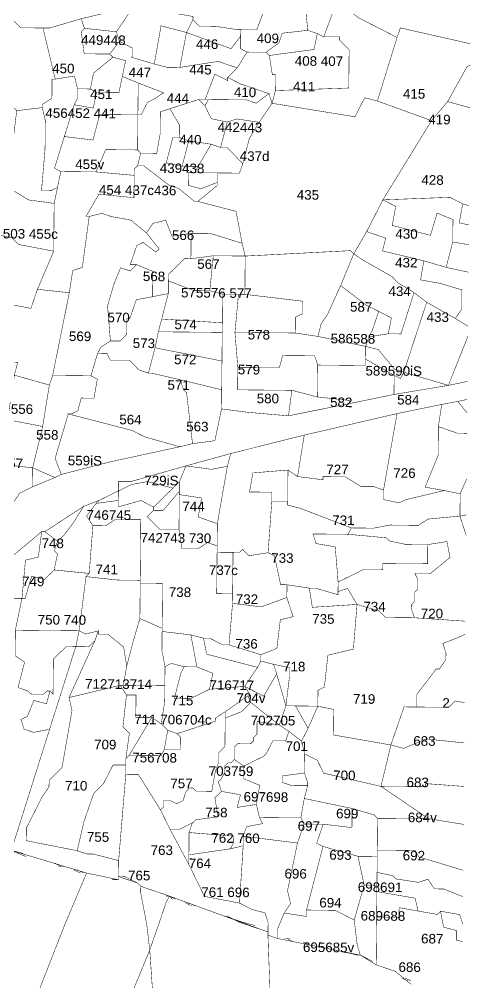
# Model space of a CAD drawing. Header units: metres. Extents: x 266684 to 275933, y 2060666 to 2074564.
# Drawn here: x 275346 to 275911, y 2070908 to 2072116 of the extents above; entities that cross this region are included whole.
import ezdxf

# ---------------------------------------------------------------- set-up
doc = ezdxf.new("R2010")
doc.units = ezdxf.units.M
for name, color, linetype in [('SURVEY NO.', 7, 'Continuous'), ('SURVEY PLOT BOUNDARY', 35, 'Continuous'), ('VILLAGE BOUNDARY', 212, 'Continuous')]:
    doc.layers.add(name, color=color, linetype=linetype)
doc.styles.add('PDF Arial', font='arial.ttf')

# ---------------------------------------------------------------- blocks, each defined once
blk = doc.blocks.new('ERSUJATA')
at = {"layer": 'SURVEY PLOT BOUNDARY', "lineweight": 18, "const_width": 0.6}
for points in [[(275660.7, 2070879.5), (275657.4, 2070967.5), (275669.4, 2070963.4), (275773.2, 2070942.5), (275793, 2070930.3), (275817, 2070922.1), (275836.8, 2070905.9)], [(275836.8, 2070905.9), (275817, 2070922.1), (275793, 2070930.3), (275793.6, 2070990.3), (275821.5, 2070990), (275821.7, 2071002), (275845.6, 2070997.8), (275869.6, 2070993.6), (275873.6, 2070997.6), (275877.4, 2070977.6), (275893.4, 2070973.4), (275893.3, 2070961.4), (275901.2, 2070959.4), (275893.3, 2070961.4), (275893.4, 2070973.4), (275877.4, 2070977.6), (275873.6, 2070997.6), (275897.5, 2070993.4), (275901.4, 2070981.4), (275897.5, 2070993.4), (275873.6, 2070997.6), (275869.6, 2070993.6), (275845.6, 2070997.8), (275841.7, 2071013.9), (275793.8, 2071022.3), (275794.1, 2071046.3), (275814, 2071042.1), (275818, 2071038.1), (275845.9, 2071033.8), (275857.9, 2071037.7), (275865.8, 2071025.6), (275877.8, 2071025.5), (275897.7, 2071017.4), (275901.7, 2071015.9), (275897.7, 2071017.4), (275877.8, 2071025.5), (275865.8, 2071025.6), (275857.9, 2071037.7), (275845.9, 2071033.8), (275818, 2071038.1), (275814, 2071042.1), (275794.1, 2071046.3), (275794.3, 2071074.3), (275842.3, 2071073.8), (275846.2, 2071065.8), (275902, 2071048.9), (275846.2, 2071065.8), (275842.3, 2071073.8), (275794.3, 2071074.3), (275794.6, 2071114.2), (275858.6, 2071113.7), (275902.5, 2071106.5), (275858.6, 2071113.7), (275799, 2071154.2), (275855, 2071153.7), (275855, 2071157.7), (275902.9, 2071154.1), (275855, 2071157.7), (275855, 2071153.7), (275799, 2071154.2), (275811.4, 2071206.1), (275827.4, 2071201.9), (275855.5, 2071213.7), (275903.4, 2071208.7), (275855.5, 2071213.7), (275827.4, 2071201.9), (275811.4, 2071206.1), (275827.9, 2071253.9), (275883.8, 2071253.4), (275891.9, 2071261.3), (275903.9, 2071259.2), (275891.9, 2071261.3), (275883.8, 2071253.4), (275843.8, 2071253.7), (275844, 2071269.7), (275868.2, 2071301.5), (275872.2, 2071301.5), (275880.3, 2071313.4), (275880.4, 2071321.4), (275876.5, 2071333.4), (275896.6, 2071341.3), (275904.6, 2071345.2), (275896.6, 2071341.3), (275876.5, 2071333.4), (275880.4, 2071321.4), (275880.3, 2071313.4), (275872.2, 2071301.5), (275868.2, 2071301.5), (275844, 2071269.7), (275843.8, 2071253.7), (275827.9, 2071253.9), (275811.4, 2071206.1), (275739.6, 2071218.7), (275739.9, 2071250.7), (275719.9, 2071254.8), (275720.1, 2071274.8), (275728.1, 2071278.8), (275732.5, 2071318.7), (275764.5, 2071326.4), (275769, 2071382.4), (275796.9, 2071374.1), (275804.8, 2071366), (275840.8, 2071365.7), (275904.8, 2071361.4), (275840.8, 2071365.7), (275836.9, 2071377.8), (275837, 2071381.8), (275841, 2071385.7), (275841.1, 2071397.7), (275845.1, 2071401.7), (275845.2, 2071413.7), (275841.3, 2071421.7), (275861.3, 2071421.5), (275885.5, 2071441.3), (275881.6, 2071461.3), (275857.6, 2071457.5), (275829.6, 2071457.8), (275809.7, 2071462), (275805.7, 2071466), (275757.8, 2071470.4), (275761.9, 2071478.4), (275789.8, 2071478.1), (275809.9, 2071482), (275845.8, 2071481.6), (275857.9, 2071489.5), (275897.9, 2071493.2), (275905.7, 2071469.1), (275897.9, 2071493.2), (275905.9, 2071494.7), (275897.9, 2071493.2), (275898.2, 2071521.2), (275906.3, 2071539.8), (275898.2, 2071521.2), (275878.2, 2071525.3), (275854.3, 2071529.5), (275870.6, 2071569.4), (275870.9, 2071605.4), (275894.8, 2071597.2), (275906.8, 2071597.1), (275894.8, 2071597.2), (275870.9, 2071605.4), (275875.1, 2071633.3), (275895.2, 2071637.1), (275907, 2071622.6), (275895.2, 2071637.1), (275907.2, 2071639.6), (275895.2, 2071637.1), (275875.1, 2071633.3), (275819.1, 2071621.8), (275702.9, 2071594.8), (275610.8, 2071571.7), (275554.7, 2071556.2), (275486.5, 2071536.8), (275470.5, 2071536.9), (275470.4, 2071524.9), (275446.3, 2071513.1), (275426.3, 2071505.3), (275378, 2071473.7), (275374, 2071473.8), (275317.6, 2071426.3)], [(275338.4, 2071510.1), (275346.5, 2071522), (275362.5, 2071529.9), (275390.6, 2071541.6), (275398.6, 2071545.5), (275458.7, 2071561), (275546.9, 2071580.2), (275562.9, 2071584.1), (275590.9, 2071587.8), (275599.3, 2071627.7), (275631.2, 2071623.5), (275683.1, 2071619), (275759.2, 2071634.3), (275815.3, 2071645.8), (275883.4, 2071657.2), (275907.4, 2071662.2), (275883.4, 2071657.2), (275907.9, 2071718.7), (275883.4, 2071657.2), (275827.5, 2071673.7), (275856.3, 2071761.4), (275892.1, 2071741.1), (275908, 2071731.4), (275892.1, 2071741.1), (275900.2, 2071753.1), (275900.4, 2071777), (275872.5, 2071785.3), (275848.5, 2071789.5), (275852.7, 2071813.4), (275880.6, 2071805.2), (275908.6, 2071799.1), (275880.6, 2071805.2), (275888.9, 2071837.1), (275908.9, 2071833.6), (275888.9, 2071837.1), (275889.2, 2071865.1), (275869.3, 2071873.3), (275861, 2071845.4), (275813.1, 2071857.8), (275817.4, 2071881.7), (275801.4, 2071889.9), (275885.4, 2071893.1), (275901.3, 2071885), (275897.1, 2071861), (275909.1, 2071858.5), (275897.1, 2071861), (275901.3, 2071885), (275909.3, 2071882.6), (275901.3, 2071885), (275885.4, 2071893.1), (275801.4, 2071889.9), (275862.3, 2071989.3), (275882.5, 2072013.1), (275910.4, 2072005.5), (275882.5, 2072013.1), (275906.8, 2072056.9), (275910.9, 2072058.8), (275906.8, 2072056.9), (275882.5, 2072013.1), (275862.3, 2071989.3), (275794.5, 2072013.9), (275819.2, 2072093.6), (275823.3, 2072105.6), (275911.1, 2072085.7), (275823.3, 2072105.6), (275819.2, 2072093.6), (275771.4, 2072118)], [(275659.8, 2072147), (275643.4, 2072103.2), (275623.4, 2072103.3), (275619.4, 2072103.4), (275591.5, 2072107.6), (275571.5, 2072107.8), (275563.5, 2072115.9), (275563.6, 2072119.9)], [(275491.8, 2072136.5), (275467.5, 2072100.7), (275427.5, 2072105.1), (275423.6, 2072117.1)], [(275340.7, 2071318.1), (275352.6, 2071310), (275344.3, 2071278.1), (275356.3, 2071274), (275360.3, 2071270), (275376.2, 2071269.8), (275380.3, 2071273.8), (275384.3, 2071273.8), (275380.1, 2071257.8), (275364.2, 2071261.9), (275356, 2071242), (275348, 2071238.1), (275351.9, 2071226.1), (275363.8, 2071222), (275383.9, 2071225.8), (275338.6, 2071082.2)], [(275337.3, 2071390.1), (275349.3, 2071390), (275341, 2071350.1)]]:
    blk.add_lwpolyline(points, dxfattribs=at)
for points in [[(275464.9, 2072264.7), (275468.8, 2072248.6), (275468.5, 2072216.7), (275468.4, 2072208.7), (275467.9, 2072152.7), (275455.7, 2072124.8), (275423.6, 2072117.1), (275383.6, 2072105.4), (275375.6, 2072105.5), (275359.6, 2072105.6), (275347.6, 2072105.8), (275331.7, 2072121.9), (275311.9, 2072146.1), (275288.2, 2072174.2), (275288.4, 2072198.2), (275336.7, 2072233.8), (275409, 2072269.2)], [(275703.7, 2072138.6), (275707.3, 2072102.6), (275675.3, 2072098.9), (275671.2, 2072086.9), (275655.1, 2072075.1), (275631.2, 2072075.3), (275623.2, 2072079.4), (275623.3, 2072095.3), (275623.4, 2072103.3), (275643.4, 2072103.2), (275659.8, 2072147)], [(275563.5, 2072115.9), (275555.4, 2072099.9), (275523.5, 2072108.2), (275515.1, 2072060.3), (275487.2, 2072068.5), (275487.3, 2072080.5), (275471.4, 2072088.7), (275467.5, 2072100.7), (275491.8, 2072136.5), (275539.6, 2072124.1), (275563.6, 2072119.9)], [(275771.4, 2072118), (275819.2, 2072093.6), (275794.5, 2072013.9), (275778.6, 2072018), (275766.4, 2071994.1), (275662.6, 2072011), (275666.7, 2072027), (275758.7, 2072030.2), (275759.1, 2072078.2), (275747.2, 2072090.3), (275747.3, 2072094.3), (275727.3, 2072094.4), (275743.6, 2072138.3)], [(275723.7, 2072142.4), (275731.7, 2072142.4), (275743.6, 2072138.3), (275727.3, 2072094.4), (275719.3, 2072098.5), (275707.3, 2072102.6), (275703.7, 2072138.6), (275707.7, 2072146.6)], [(275375.6, 2072105.5), (275391, 2072041.4), (275387, 2072041.4), (275386.8, 2072017.4), (275374.7, 2072009.6), (275374.7, 2072005.6), (275342.7, 2072001.8), (275334.7, 2072009.9), (275330.7, 2072005.9), (275298.7, 2072006.2), (275294.9, 2072030.2), (275295.2, 2072054.2), (275287.6, 2072102.3), (275319.6, 2072102), (275331.7, 2072121.9), (275347.6, 2072105.8), (275359.6, 2072105.6)], [(275427.5, 2072105.1), (275423.5, 2072101.1), (275427.2, 2072073.1), (275455.2, 2072072.8), (275459.2, 2072072.8), (275463.2, 2072068.8), (275439, 2072049), (275434.9, 2072029), (275418.9, 2072029.2), (275415, 2072045.2), (275391, 2072041.4), (275375.6, 2072105.5), (275383.6, 2072105.4), (275423.6, 2072117.1)], [(275623.4, 2072103.3), (275623.3, 2072095.3), (275611.2, 2072079.5), (275555.4, 2072099.9), (275563.5, 2072115.9), (275571.5, 2072107.8), (275591.5, 2072107.6), (275619.4, 2072103.4)], [(275467.5, 2072100.7), (275471.4, 2072088.7), (275459.2, 2072072.8), (275455.2, 2072072.8), (275427.2, 2072073.1), (275423.5, 2072101.1), (275427.5, 2072105.1)], [(275555.4, 2072099.9), (275547, 2072056), (275531, 2072056.2), (275515.1, 2072060.3), (275523.5, 2072108.2)], [(275555.4, 2072099.9), (275611.2, 2072079.5), (275623.3, 2072095.3), (275623.2, 2072079.4), (275631.2, 2072075.3), (275619, 2072055.4), (275595.1, 2072063.6), (275547, 2072056)], [(275719.3, 2072098.5), (275715.1, 2072078.5), (275659.1, 2072071), (275655.1, 2072075.1), (275671.2, 2072086.9), (275675.3, 2072098.9), (275707.3, 2072102.6)], [(275727.3, 2072094.4), (275747.3, 2072094.3), (275747.2, 2072090.3), (275759.1, 2072078.2), (275758.7, 2072030.2), (275666.7, 2072027), (275666.9, 2072047), (275662.9, 2072047), (275659.1, 2072071), (275715.1, 2072078.5), (275719.3, 2072098.5)], [(275515.1, 2072060.3), (275531, 2072056.2), (275547, 2072056), (275595.1, 2072063.6), (275619, 2072055.4), (275606.9, 2072043.5), (275606.9, 2072039.5), (275590.9, 2072047.6), (275578.7, 2072015.8), (275570.7, 2072015.8), (275534.6, 2072004.2), (275522.6, 2072000.3), (275522.3, 2071972.3), (275518.1, 2071948.3), (275498.1, 2071948.5), (275494.2, 2071952.5), (275494.5, 2071996.5), (275498.5, 2071996.5), (275506.7, 2072012.4), (275514.7, 2072016.3), (275526.8, 2072024.2), (275494.9, 2072036.5), (275475, 2072044.7), (275479.1, 2072064.6), (275463.2, 2072068.8), (275459.2, 2072072.8), (275471.4, 2072088.7), (275487.3, 2072080.5), (275487.2, 2072068.5)], [(275655.1, 2072075.1), (275659.1, 2072071), (275662.9, 2072047), (275666.9, 2072047), (275666.7, 2072027), (275662.6, 2072011), (275658.7, 2072023.1), (275622.8, 2072035.4), (275606.9, 2072043.5), (275619, 2072055.4), (275631.2, 2072075.3)], [(275475, 2072044.7), (275470.8, 2072024.7), (275442.8, 2072025), (275434.9, 2072029), (275439, 2072049), (275463.2, 2072068.8), (275479.1, 2072064.6)], [(275418.9, 2072029.2), (275418.8, 2072017.2), (275414.7, 2072009.2), (275402.4, 2071969.3), (275390, 2071929.5), (275398, 2071925.4), (275393.8, 2071905.4), (275385.8, 2071901.5), (275373.8, 2071901.6), (275378.2, 2071953.5), (275378.5, 2071989.5), (275374.7, 2072005.6), (275374.7, 2072009.6), (275386.8, 2072017.4), (275387, 2072041.4), (275391, 2072041.4), (275415, 2072045.2)], [(275494.9, 2072036.5), (275494.5, 2071996.5), (275446.6, 2071996.9), (275438.3, 2071965), (275402.4, 2071969.3), (275414.7, 2072009.2), (275438.6, 2072005), (275442.8, 2072025), (275470.8, 2072024.7), (275475, 2072044.7)], [(275606.9, 2072043.5), (275622.8, 2072035.4), (275658.7, 2072023.1), (275642.6, 2072011.2), (275630.6, 2072015.3), (275582.7, 2072015.7), (275578.7, 2072015.8), (275590.9, 2072047.6), (275606.9, 2072039.5)], [(275434.9, 2072029), (275442.8, 2072025), (275438.6, 2072005), (275414.7, 2072009.2), (275418.8, 2072017.2), (275418.9, 2072029.2)], [(275514.7, 2072016.3), (275506.7, 2072012.4), (275498.5, 2071996.5), (275494.5, 2071996.5), (275494.9, 2072036.5), (275526.8, 2072024.2)], [(275578.6, 2072007.8), (275582.5, 2071999.7), (275586.4, 2071991.7), (275606.4, 2071987.5), (275598.1, 2071955.6), (275586.2, 2071959.7), (275558.2, 2071964), (275546.3, 2071968.1), (275546.4, 2071984.1), (275534.6, 2072004.2), (275570.7, 2072015.8)], [(275794.5, 2072013.9), (275862.3, 2071989.3), (275801.4, 2071889.9), (275781.1, 2071850.1), (275764.9, 2071822.2), (275760.9, 2071826.2), (275628.9, 2071819.4), (275625.1, 2071835.4), (275617.4, 2071875.5), (275569.5, 2071887.9), (275593.7, 2071907.7), (275593.7, 2071911.7), (275593.8, 2071923.7), (275621.8, 2071923.4), (275625.9, 2071935.4), (275634.2, 2071967.3), (275646.4, 2071987.2), (275662.6, 2072011), (275766.4, 2071994.1), (275778.6, 2072018)], [(275582.7, 2072015.7), (275578.6, 2072007.8), (275570.7, 2072015.8), (275578.7, 2072015.8)], [(275662.6, 2072011), (275646.4, 2071987.2), (275618.4, 2071991.4), (275606.4, 2071987.5), (275586.4, 2071991.7), (275582.5, 2071999.7), (275578.6, 2072007.8), (275582.7, 2072015.7), (275630.6, 2072015.3), (275642.6, 2072011.2), (275658.7, 2072023.1)], [(275393.8, 2071905.4), (275389.6, 2071885.5), (275357.7, 2071889.8), (275337.8, 2071901.9), (275313.8, 2071902.1), (275314, 2071922.1), (275334, 2071925.9), (275338.4, 2071965.9), (275342.7, 2072001.8), (275374.7, 2072005.6), (275378.5, 2071989.5), (275378.2, 2071953.5), (275373.8, 2071901.6), (275385.8, 2071901.5)], [(275546.3, 2071968.1), (275538.3, 2071968.1), (275530, 2071936.2), (275549.9, 2071932.1), (275569.9, 2071931.9), (275565.9, 2071923.9), (275557.9, 2071924), (275557.7, 2071908), (275573.7, 2071903.9), (275593.7, 2071911.7), (275593.7, 2071907.7), (275569.5, 2071887.9), (275565.5, 2071887.9), (275545.7, 2071904.1), (275533.7, 2071908.2), (275502, 2071932.5), (275494, 2071932.5), (275498.1, 2071948.5), (275518.1, 2071948.3), (275522.3, 2071972.3), (275522.6, 2072000.3), (275534.6, 2072004.2), (275546.4, 2071984.1)], [(275494.2, 2071952.5), (275454.2, 2071952.9), (275441.9, 2071925), (275398, 2071925.4), (275390, 2071929.5), (275402.4, 2071969.3), (275438.3, 2071965), (275446.6, 2071996.9), (275494.5, 2071996.5)], [(275646.4, 2071987.2), (275634.2, 2071967.3), (275625.9, 2071935.4), (275618, 2071943.5), (275606.1, 2071955.6), (275598.1, 2071955.6), (275606.4, 2071987.5), (275618.4, 2071991.4)], [(275558.2, 2071964), (275549.9, 2071932.1), (275530, 2071936.2), (275538.3, 2071968.1), (275546.3, 2071968.1)], [(275586.2, 2071959.7), (275569.9, 2071931.9), (275549.9, 2071932.1), (275558.2, 2071964)], [(275598.1, 2071955.6), (275606.1, 2071955.6), (275618, 2071943.5), (275625.9, 2071935.4), (275621.8, 2071923.4), (275593.8, 2071923.7), (275565.9, 2071923.9), (275569.9, 2071931.9), (275586.2, 2071959.7)], [(275494.2, 2071952.5), (275498.1, 2071948.5), (275494, 2071932.5), (275489.9, 2071928.6), (275489.9, 2071920.6), (275441.9, 2071925), (275454.2, 2071952.9)], [(275569.5, 2071887.9), (275617.4, 2071875.5), (275625.1, 2071835.4), (275585.2, 2071847.8), (275561.2, 2071848), (275537.2, 2071844.2), (275529.4, 2071864.3), (275513.3, 2071860.4), (275505.2, 2071848.5), (275485.4, 2071864.6), (275461.4, 2071868.9), (275449.5, 2071873), (275433.5, 2071869.1), (275429.5, 2071869.1), (275445.7, 2071897), (275489.6, 2071892.6), (275489.9, 2071920.6), (275489.9, 2071928.6), (275494, 2071932.5), (275502, 2071932.5), (275533.7, 2071908.2), (275545.7, 2071904.1), (275565.5, 2071887.9)], [(275314, 2071922.1), (275313.8, 2071902.1), (275337.8, 2071901.9), (275357.7, 2071889.8), (275389.6, 2071885.5), (275389.4, 2071861.5), (275389.1, 2071825.5), (275345.2, 2071833.9), (275337.3, 2071841.9), (275305.4, 2071850.2), (275305.6, 2071882.2), (275285.7, 2071886.4), (275286, 2071922.4)], [(275441.9, 2071925), (275489.9, 2071920.6), (275489.6, 2071892.6), (275445.7, 2071897), (275429.5, 2071869.1), (275433.5, 2071869.1), (275424.9, 2071805.2), (275412.9, 2071801.3), (275408.6, 2071773.4), (275368.7, 2071777.7), (275389.1, 2071825.5), (275389.4, 2071861.5), (275389.6, 2071885.5), (275393.8, 2071905.4), (275398, 2071925.4)], [(275565.9, 2071923.9), (275593.8, 2071923.7), (275593.7, 2071911.7), (275573.7, 2071903.9), (275557.7, 2071908), (275557.9, 2071924)], [(275888.9, 2071837.1), (275880.6, 2071805.2), (275852.7, 2071813.4), (275800.9, 2071825.9), (275805, 2071841.9), (275781.1, 2071850.1), (275801.4, 2071889.9), (275817.4, 2071881.7), (275813.1, 2071857.8), (275861, 2071845.4), (275869.3, 2071873.3), (275889.2, 2071865.1)], [(275505.2, 2071848.5), (275521.1, 2071828.3), (275517, 2071824.4), (275501.1, 2071836.5), (275493.1, 2071832.6), (275484.9, 2071808.7), (275492.9, 2071808.6), (275484.8, 2071800.7), (275472.9, 2071804.8), (275464.7, 2071784.9), (275456.5, 2071756.9), (275460.1, 2071712.9), (275448, 2071705), (275443.9, 2071697.1), (275435.7, 2071669.2), (275387.7, 2071669.6), (275408.6, 2071773.4), (275412.9, 2071801.3), (275424.9, 2071805.2), (275433.5, 2071869.1), (275449.5, 2071873), (275461.4, 2071868.9), (275485.4, 2071864.6)], [(275561.2, 2071848), (275560.9, 2071816), (275552.9, 2071816.1), (275532.8, 2071796.3), (275532.7, 2071788.3), (275532.6, 2071772.3), (275512.5, 2071768.4), (275512.7, 2071784.4), (275512.8, 2071800.4), (275492.9, 2071808.6), (275484.9, 2071808.7), (275493.1, 2071832.6), (275501.1, 2071836.5), (275517, 2071824.4), (275521.1, 2071828.3), (275505.2, 2071848.5), (275513.3, 2071860.4), (275529.4, 2071864.3), (275537.2, 2071844.2)], [(275305.4, 2071850.2), (275337.3, 2071841.9), (275345.2, 2071833.9), (275389.1, 2071825.5), (275368.7, 2071777.7), (275360.5, 2071753.8), (275272.7, 2071770.5), (275252.6, 2071762.7), (275256.9, 2071794.7), (275257, 2071806.7), (275269, 2071802.6), (275281, 2071802.5), (275293.4, 2071854.3)], [(275625.1, 2071835.4), (275628.9, 2071819.4), (275588.9, 2071819.8), (275560.9, 2071816), (275561.2, 2071848), (275585.2, 2071847.8)], [(275852.7, 2071813.4), (275848.5, 2071789.5), (275872.5, 2071785.3), (275900.4, 2071777), (275900.2, 2071753.1), (275892.1, 2071741.1), (275856.3, 2071761.4), (275840.4, 2071773.6), (275820.5, 2071785.7), (275812.6, 2071793.8), (275776.8, 2071814.1), (275764.9, 2071822.2), (275781.1, 2071850.1), (275805, 2071841.9), (275800.9, 2071825.9)], [(275764.9, 2071822.2), (275748.5, 2071782.4), (275732.2, 2071746.5), (275724.1, 2071734.6), (275720, 2071718.6), (275692, 2071722.9), (275692.2, 2071742.9), (275700.2, 2071746.8), (275700.4, 2071762.8), (275628.5, 2071771.4), (275628.9, 2071819.4), (275760.9, 2071826.2)], [(275840.4, 2071773.6), (275824, 2071721.7), (275808, 2071721.9), (275812.1, 2071741.8), (275796.2, 2071750), (275780.3, 2071758.1), (275748.5, 2071782.4), (275764.9, 2071822.2), (275776.8, 2071814.1), (275812.6, 2071793.8), (275820.5, 2071785.7)], [(275512.5, 2071768.4), (275492.5, 2071764.6), (275484.3, 2071740.7), (275480.3, 2071740.7), (275480.1, 2071720.7), (275472.1, 2071712.8), (275460.1, 2071712.9), (275456.5, 2071756.9), (275464.7, 2071784.9), (275472.9, 2071804.8), (275484.8, 2071800.7), (275492.9, 2071808.6), (275512.8, 2071800.4), (275512.7, 2071784.4)], [(275584.6, 2071775.8), (275564.6, 2071776), (275532.7, 2071788.3), (275532.8, 2071796.3), (275552.9, 2071816.1), (275560.9, 2071816), (275588.9, 2071819.8)], [(275628.5, 2071771.4), (275620.5, 2071771.5), (275600.5, 2071771.7), (275584.6, 2071775.8), (275588.9, 2071819.8), (275628.9, 2071819.4)], [(275584.6, 2071775.8), (275600.5, 2071771.7), (275600.2, 2071735.7), (275524.3, 2071740.4), (275532.6, 2071772.3), (275532.7, 2071788.3), (275564.6, 2071776)], [(275408.6, 2071773.4), (275387.7, 2071669.6), (275383.6, 2071657.6), (275339.8, 2071670), (275343.9, 2071686), (275296, 2071690.4), (275291.9, 2071686.4), (275236, 2071694.9), (275232, 2071686.9), (275172.2, 2071703.4), (275176.5, 2071739.4), (275148.5, 2071743.6), (275144.7, 2071763.7), (275192.6, 2071759.2), (275188.5, 2071743.3), (275268.2, 2071718.6), (275272.7, 2071770.5), (275360.5, 2071753.8), (275368.7, 2071777.7)], [(275524.3, 2071740.4), (275520.1, 2071724.4), (275516, 2071704.4), (275507.7, 2071672.5), (275495.7, 2071676.6), (275483.9, 2071688.7), (275459.9, 2071688.9), (275455.9, 2071697), (275443.9, 2071697.1), (275448, 2071705), (275460.1, 2071712.9), (275472.1, 2071712.8), (275480.1, 2071720.7), (275480.3, 2071740.7), (275484.3, 2071740.7), (275492.5, 2071764.6), (275512.5, 2071768.4), (275532.6, 2071772.3)], [(275796.2, 2071750), (275788, 2071726.1), (275783.9, 2071718.1), (275779.8, 2071706.1), (275720, 2071718.6), (275724.1, 2071734.6), (275732.2, 2071746.5), (275748.5, 2071782.4), (275780.3, 2071758.1)], [(275856.3, 2071761.4), (275827.5, 2071673.7), (275815.6, 2071677.8), (275795.8, 2071702), (275779.8, 2071706.1), (275783.9, 2071718.1), (275808, 2071721.9), (275824, 2071721.7), (275840.4, 2071773.6)], [(275620.5, 2071771.5), (275616.1, 2071723.6), (275619.7, 2071679.5), (275619.4, 2071651.6), (275687.4, 2071651), (275683.1, 2071619), (275631.2, 2071623.5), (275599.3, 2071627.7), (275599.5, 2071651.7), (275599.8, 2071687.7), (275600.1, 2071723.7), (275600.2, 2071735.7), (275600.5, 2071771.7)], [(275628.5, 2071771.4), (275700.4, 2071762.8), (275700.2, 2071746.8), (275692.2, 2071742.9), (275692, 2071722.9), (275616.1, 2071723.6), (275620.5, 2071771.5)], [(275808, 2071721.9), (275783.9, 2071718.1), (275788, 2071726.1), (275796.2, 2071750), (275812.1, 2071741.8)], [(275600.2, 2071735.7), (275600.1, 2071723.7), (275520.1, 2071724.4), (275524.3, 2071740.4)], [(275600.1, 2071723.7), (275599.8, 2071687.7), (275516, 2071704.4), (275520.1, 2071724.4)], [(275692, 2071722.9), (275720, 2071718.6), (275779.8, 2071706.1), (275779.7, 2071690.1), (275779.6, 2071682.1), (275719.7, 2071682.7), (275715.8, 2071694.7), (275675.8, 2071695), (275671.7, 2071679.1), (275619.7, 2071679.5), (275616.1, 2071723.6)], [(275599.8, 2071687.7), (275599.5, 2071651.7), (275547.6, 2071664.2), (275511.7, 2071672.5), (275507.7, 2071672.5), (275516, 2071704.4)], [(275779.8, 2071706.1), (275795.8, 2071702), (275815.6, 2071677.8), (275827.5, 2071673.7), (275823.5, 2071665.8), (275815.5, 2071669.8), (275779.7, 2071690.1)], [(275507.7, 2071672.5), (275511.7, 2071672.5), (275547.6, 2071664.2), (275551.5, 2071652.1), (275555.5, 2071648.1), (275562.9, 2071584.1), (275546.9, 2071580.2), (275503, 2071592.6), (275487.1, 2071600.7), (275407.3, 2071621.4), (275411.3, 2071621.4), (275419.3, 2071625.3), (275423.5, 2071641.3), (275439.5, 2071641.1), (275443.7, 2071665.1), (275435.7, 2071669.2), (275443.9, 2071697.1), (275455.9, 2071697), (275459.9, 2071688.9), (275483.9, 2071688.7), (275495.7, 2071676.6)], [(275719.7, 2071682.7), (275719.3, 2071642.7), (275687.4, 2071651), (275619.4, 2071651.6), (275619.7, 2071679.5), (275671.7, 2071679.1), (275675.8, 2071695), (275715.8, 2071694.7)], [(275815.5, 2071669.8), (275815.3, 2071645.8), (275759.2, 2071634.3), (275759.3, 2071638.3), (275719.3, 2071642.7), (275719.7, 2071682.7), (275779.6, 2071682.1), (275779.7, 2071690.1)], [(275383.6, 2071657.6), (275375.2, 2071605.7), (275331.3, 2071614.1), (275339.8, 2071670)], [(275435.7, 2071669.2), (275443.7, 2071665.1), (275439.5, 2071641.1), (275423.5, 2071641.3), (275419.3, 2071625.3), (275411.3, 2071621.4), (275407.3, 2071621.4), (275390.8, 2071565.6), (275398.6, 2071545.5), (275390.6, 2071541.6), (275362.7, 2071553.8), (275375.2, 2071605.7), (275383.6, 2071657.6), (275387.7, 2071669.6)], [(275599.5, 2071651.7), (275599.3, 2071627.7), (275590.9, 2071587.8), (275562.9, 2071584.1), (275555.5, 2071648.1), (275551.5, 2071652.1), (275547.6, 2071664.2)], [(275883.4, 2071657.2), (275815.3, 2071645.8), (275815.5, 2071669.8), (275823.5, 2071665.8), (275827.5, 2071673.7)], [(275719.3, 2071642.7), (275759.3, 2071638.3), (275759.2, 2071634.3), (275683.1, 2071619), (275687.4, 2071651)], [(275870.9, 2071605.4), (275870.6, 2071569.4), (275854.3, 2071529.5), (275878.2, 2071525.3), (275830.1, 2071513.8), (275822.1, 2071509.8), (275802.1, 2071514), (275802.2, 2071526), (275819.1, 2071621.8), (275875.1, 2071633.3)], [(275546.9, 2071580.2), (275458.7, 2071561), (275398.6, 2071545.5), (275390.8, 2071565.6), (275407.3, 2071621.4), (275487.1, 2071600.7), (275503, 2071592.6)], [(275802.2, 2071526), (275790.3, 2071530.1), (275774.3, 2071530.2), (275754.4, 2071542.4), (275726.4, 2071542.7), (275726.4, 2071538.7), (275694.5, 2071542.9), (275702.9, 2071594.8), (275819.1, 2071621.8)], [(275207.2, 2071591.2), (275207, 2071579.2), (275230.9, 2071567), (275250.9, 2071566.8), (275322.8, 2071558.2), (275362.7, 2071553.8), (275362.5, 2071529.9), (275346.5, 2071522), (275338.4, 2071510.1), (275314.4, 2071514.3), (275310.3, 2071506.3), (275298.4, 2071510.4), (275286.5, 2071518.5), (275282.5, 2071522.6), (275194.8, 2071555.3), (275198.9, 2071567.3), (275167.1, 2071587.5), (275151.2, 2071591.7), (275147.3, 2071599.7), (275155.4, 2071611.6), (275175.2, 2071595.5)], [(275375.2, 2071605.7), (275362.7, 2071553.8), (275322.8, 2071558.2), (275331.3, 2071614.1)], [(275694.5, 2071542.9), (275682.5, 2071551), (275638.5, 2071547.4), (275634.3, 2071523.5), (275662.3, 2071523.2), (275662.2, 2071511.2), (275657.6, 2071447.3), (275633.6, 2071443.5), (275625.7, 2071451.6), (275621.7, 2071447.6), (275613.7, 2071447.7), (275593.7, 2071447.9), (275593.8, 2071455.9), (275594, 2071483.8), (275606.6, 2071555.7), (275610.8, 2071571.7), (275702.9, 2071594.8)], [(275606.6, 2071555.7), (275586.6, 2071551.9), (275554.7, 2071556.2), (275546.5, 2071536.2), (275538.4, 2071528.3), (275506.5, 2071536.6), (275486.5, 2071532.8), (275470.4, 2071524.9), (275470.5, 2071536.9), (275486.5, 2071536.8), (275554.7, 2071556.2), (275610.8, 2071571.7)], [(275606.6, 2071555.7), (275594, 2071483.8), (275570.1, 2071492.1), (275574.3, 2071516), (275546.3, 2071520.2), (275546.4, 2071524.2), (275546.5, 2071536.2), (275554.7, 2071556.2), (275586.6, 2071551.9)], [(275390.6, 2071541.6), (275362.5, 2071529.9), (275362.7, 2071553.8)], [(275682.2, 2071511.1), (275662.2, 2071511.2), (275662.3, 2071523.2), (275634.3, 2071523.5), (275638.5, 2071547.4), (275682.5, 2071551)], [(275694.5, 2071542.9), (275726.4, 2071538.7), (275726.4, 2071542.7), (275754.4, 2071542.4), (275774.3, 2071530.2), (275790.3, 2071530.1), (275802.2, 2071526), (275802.1, 2071514), (275822.1, 2071509.8), (275830.1, 2071513.8), (275878.2, 2071525.3), (275898.2, 2071521.2), (275897.9, 2071493.2), (275857.9, 2071489.5), (275845.8, 2071481.6), (275817.9, 2071481.9), (275809.9, 2071482), (275789.8, 2071478.1), (275761.9, 2071478.4), (275698.1, 2071502.9), (275682.1, 2071507.1), (275682.2, 2071511.1), (275682.5, 2071551)], [(275538.4, 2071528.3), (275514.2, 2071504.5), (275498.3, 2071512.7), (275470.2, 2071504.9), (275470.3, 2071512.9), (275470.4, 2071524.9), (275486.5, 2071532.8), (275506.5, 2071536.6)], [(275546.4, 2071524.2), (275526.2, 2071500.4), (275514.2, 2071500.5), (275514.2, 2071504.5), (275538.4, 2071528.3), (275546.5, 2071536.2)], [(275470.3, 2071512.9), (275442.3, 2071509.2), (275446.3, 2071513.1), (275470.4, 2071524.9)], [(275546.3, 2071520.2), (275546, 2071476.3), (275522, 2071476.5), (275506.1, 2071492.6), (275514.2, 2071500.5), (275526.2, 2071500.4), (275546.4, 2071524.2)], [(275594, 2071483.8), (275593.8, 2071455.9), (275581.8, 2071460), (275569.7, 2071452.1), (275549.7, 2071452.2), (275546, 2071476.3), (275546.3, 2071520.2), (275574.3, 2071516), (275570.1, 2071492.1)], [(275442.3, 2071509.2), (275430.2, 2071493.3), (275438.1, 2071481.2), (275433.5, 2071421.3), (275389.6, 2071425.7), (275393.8, 2071445.6), (275389.8, 2071449.6), (275393.9, 2071461.6), (275402, 2071469.5), (275414.1, 2071485.4), (275426.3, 2071505.3), (275446.3, 2071513.1)], [(275514.2, 2071504.5), (275514.2, 2071500.5), (275506.1, 2071492.6), (275522, 2071476.5), (275546, 2071476.3), (275549.7, 2071452.2), (275569.7, 2071452.1), (275581.8, 2071460), (275593.8, 2071455.9), (275593.7, 2071447.9), (275593.2, 2071395.9), (275613.2, 2071395.7), (275613.1, 2071383.7), (275608.7, 2071331.8), (275600.7, 2071331.8), (275584.7, 2071340), (275576.7, 2071340.1), (275560.8, 2071344.2), (275524.8, 2071348.5), (275524.9, 2071352.5), (275525.4, 2071408.5), (275497.4, 2071408.7), (275497.4, 2071412.7), (275497.5, 2071420.7), (275498.1, 2071488.7), (275466.1, 2071489), (275454, 2071481.1), (275438.1, 2071481.2), (275430.2, 2071493.3), (275442.3, 2071509.2), (275470.3, 2071512.9), (275470.2, 2071504.9), (275498.3, 2071512.7)], [(275682.2, 2071511.1), (275682.1, 2071507.1), (275698.1, 2071502.9), (275761.9, 2071478.4), (275757.8, 2071470.4), (275753.8, 2071470.5), (275713.8, 2071470.8), (275717.7, 2071458.8), (275741.7, 2071454.6), (275745.3, 2071410.5), (275745.2, 2071398.6), (275745.1, 2071394.6), (275717.2, 2071402.8), (275709.2, 2071402.9), (275681.3, 2071407.1), (275673.3, 2071407.2), (275665.6, 2071443.2), (275657.6, 2071447.3), (275662.2, 2071511.2)], [(275393.9, 2071461.6), (275378, 2071473.7), (275414.2, 2071497.4), (275426.3, 2071505.3), (275414.1, 2071485.4), (275402, 2071469.5)], [(275497.4, 2071412.7), (275469.4, 2071413), (275429.5, 2071417.3), (275433.5, 2071421.3), (275438.1, 2071481.2), (275454, 2071481.1), (275466.1, 2071489), (275498.1, 2071488.7), (275497.5, 2071420.7)], [(275349.3, 2071390), (275337.3, 2071390.1), (275329.1, 2071362.2), (275293.1, 2071358.5), (275280.8, 2071322.7), (275272.4, 2071278.7), (275272.2, 2071262.7), (275256.3, 2071266.9), (275260.7, 2071318.8), (275272.9, 2071342.7), (275289.2, 2071374.6), (275317.6, 2071426.3), (275374, 2071473.8), (275369.8, 2071441.8), (275353.7, 2071438)], [(275393.9, 2071461.6), (275389.8, 2071449.6), (275393.8, 2071445.6), (275389.6, 2071425.7), (275377.5, 2071413.8), (275361.5, 2071417.9), (275353.3, 2071390), (275349.3, 2071390), (275353.7, 2071438), (275369.8, 2071441.8), (275374, 2071473.8), (275378, 2071473.7)], [(275757.8, 2071470.4), (275805.7, 2071466), (275809.7, 2071462), (275829.6, 2071457.8), (275857.6, 2071457.5), (275857.4, 2071433.6), (275801.4, 2071434), (275801.4, 2071426.1), (275777.4, 2071426.3), (275745.3, 2071410.5), (275741.7, 2071454.6), (275717.7, 2071458.8), (275713.8, 2071470.8), (275753.8, 2071470.5)], [(275840.8, 2071365.7), (275804.8, 2071366), (275796.9, 2071374.1), (275769, 2071382.4), (275757.2, 2071402.4), (275745.2, 2071398.6), (275745.3, 2071410.5), (275777.4, 2071426.3), (275801.4, 2071426.1), (275801.4, 2071434), (275857.4, 2071433.6), (275857.6, 2071457.5), (275881.6, 2071461.3), (275885.5, 2071441.3), (275861.3, 2071421.5), (275841.3, 2071421.7), (275845.2, 2071413.7), (275845.2, 2071405.7), (275845.1, 2071401.7), (275841.1, 2071397.7), (275841.1, 2071393.7), (275841, 2071389.7), (275841, 2071385.7), (275837, 2071381.8), (275836.9, 2071377.8)], [(275613.2, 2071395.7), (275593.2, 2071395.9), (275593.7, 2071447.9), (275613.7, 2071447.7)], [(275657.6, 2071447.3), (275665.6, 2071443.2), (275673.3, 2071407.2), (275681.3, 2071407.1), (275681.1, 2071391.1), (275649.1, 2071379.4), (275613.1, 2071383.7), (275613.2, 2071395.7), (275613.7, 2071447.7), (275621.7, 2071447.6), (275625.7, 2071451.6), (275633.6, 2071443.5)], [(275433.5, 2071421.3), (275429.5, 2071417.3), (275420.9, 2071349.4), (275341, 2071350.1), (275349.3, 2071390), (275353.3, 2071390), (275361.5, 2071417.9), (275377.5, 2071413.8), (275389.6, 2071425.7)], [(275497.4, 2071412.7), (275497.4, 2071408.7), (275497, 2071364.7), (275488.8, 2071336.8), (275480.5, 2071304.9), (275476.7, 2071328.9), (275456.9, 2071345.1), (275444.9, 2071345.2), (275444.9, 2071349.2), (275428.9, 2071345.3), (275420.9, 2071349.4), (275429.5, 2071417.3), (275469.4, 2071413)], [(275524.9, 2071352.5), (275497, 2071364.7), (275497.4, 2071408.7), (275525.4, 2071408.5)], [(275709.2, 2071402.9), (275713, 2071378.8), (275769, 2071382.4), (275764.5, 2071326.4), (275732.5, 2071318.7), (275728.1, 2071278.8), (275720.1, 2071274.8), (275719.9, 2071254.8), (275691.9, 2071255.1), (275679.9, 2071255.2), (275684.3, 2071291.1), (275684.4, 2071303.1), (275664.4, 2071307.3), (275648.5, 2071311.4), (275648.5, 2071319.4), (275668.6, 2071327.3), (275672.9, 2071363.2), (275688.9, 2071367.1), (275681.1, 2071391.1), (275681.3, 2071407.1)], [(275745.2, 2071398.6), (275757.2, 2071402.4), (275769, 2071382.4), (275713, 2071378.8), (275709.2, 2071402.9), (275717.2, 2071402.8), (275745.1, 2071394.6)], [(275648.5, 2071319.4), (275608.7, 2071331.8), (275613.1, 2071383.7), (275649.1, 2071379.4), (275681.1, 2071391.1), (275688.9, 2071367.1), (275672.9, 2071363.2), (275668.6, 2071327.3)], [(275524.9, 2071352.5), (275524.8, 2071348.5), (275524.6, 2071324.5), (275528.5, 2071304.5), (275528.3, 2071288.5), (275528.3, 2071280.5), (275476.3, 2071281), (275480.5, 2071304.9), (275488.8, 2071336.8), (275497, 2071364.7)], [(275420.9, 2071349.4), (275416.7, 2071329.5), (275404.7, 2071329.6), (275388.6, 2071313.7), (275388.2, 2071269.7), (275384.3, 2071273.8), (275380.3, 2071273.8), (275376.2, 2071269.8), (275360.3, 2071270), (275356.3, 2071274), (275344.3, 2071278.1), (275352.6, 2071310), (275340.7, 2071318.1), (275341, 2071350.1)], [(275480.5, 2071304.9), (275476.3, 2071281), (275472.3, 2071281), (275408.2, 2071265.6), (275440.8, 2071337.2), (275444.9, 2071349.2), (275444.9, 2071345.2), (275456.9, 2071345.1), (275476.7, 2071328.9)], [(275440.8, 2071337.2), (275432.7, 2071329.3), (275416.7, 2071329.5), (275420.9, 2071349.4), (275428.9, 2071345.3), (275444.9, 2071349.2)], [(275408.2, 2071265.6), (275412, 2071249.5), (275399.4, 2071177.7), (275383.3, 2071161.8), (275383.2, 2071153.8), (275375.1, 2071141.9), (275354.8, 2071102.1), (275354.6, 2071086.1), (275418.5, 2071073.5), (275430.5, 2071069.4), (275438.5, 2071069.4), (275470.4, 2071061.1), (275470.3, 2071049.1), (275470.2, 2071041.1), (275470.2, 2071037.1), (275430.2, 2071045.5), (275334.6, 2071074.3), (275338.6, 2071082.2), (275383.9, 2071225.8), (275416.7, 2071329.5), (275432.7, 2071329.3), (275440.8, 2071337.2)], [(275560.8, 2071344.2), (275568.4, 2071304.1), (275552.4, 2071304.3), (275536.5, 2071308.4), (275528.5, 2071304.5), (275524.6, 2071324.5), (275524.8, 2071348.5)], [(275576.7, 2071340.1), (275580.6, 2071320), (275644.4, 2071303.5), (275628.2, 2071279.6), (275584.2, 2071276), (275588.4, 2071296), (275568.4, 2071304.1), (275560.8, 2071344.2)], [(275608.7, 2071331.8), (275648.5, 2071319.4), (275648.5, 2071311.4), (275644.4, 2071303.5), (275580.6, 2071320), (275576.7, 2071340.1), (275584.7, 2071340), (275600.7, 2071331.8)], [(275416.7, 2071329.5), (275383.9, 2071225.8), (275363.8, 2071222), (275351.9, 2071226.1), (275348, 2071238.1), (275356, 2071242), (275364.2, 2071261.9), (275380.1, 2071257.8), (275384.3, 2071273.8), (275388.2, 2071269.7), (275388.6, 2071313.7), (275404.7, 2071329.6)], [(275552.4, 2071304.3), (275548.4, 2071296.3), (275540.1, 2071264.4), (275560.1, 2071264.2), (275584.2, 2071276), (275628.2, 2071279.6), (275636.1, 2071267.6), (275632.1, 2071267.6), (275603.9, 2071247.9), (275591.9, 2071240), (275591.8, 2071236), (275543.7, 2071220.4), (275531.8, 2071224.5), (275523.8, 2071232.6), (275528.1, 2071260.5), (275528.3, 2071280.5), (275528.3, 2071288.5), (275528.5, 2071304.5), (275536.5, 2071308.4)], [(275584.2, 2071276), (275560.1, 2071264.2), (275540.1, 2071264.4), (275548.4, 2071296.3), (275552.4, 2071304.3), (275568.4, 2071304.1), (275588.4, 2071296)], [(275664.4, 2071307.3), (275668.3, 2071295.3), (275652.1, 2071267.4), (275628.2, 2071279.6), (275644.4, 2071303.5), (275648.5, 2071311.4)], [(275679.9, 2071255.2), (275668.3, 2071295.3), (275664.4, 2071307.3), (275684.4, 2071303.1), (275684.3, 2071291.1)], [(275679.9, 2071255.2), (275671.7, 2071231.3), (275655.9, 2071243.4), (275636, 2071259.6), (275632.1, 2071267.6), (275636.1, 2071267.6), (275628.2, 2071279.6), (275652.1, 2071267.4), (275668.3, 2071295.3)], [(275480.2, 2071268.9), (275475.8, 2071229), (275483.8, 2071220.9), (275479.5, 2071189), (275479.4, 2071181), (275463.4, 2071181.1), (275451.2, 2071157.2), (275439.1, 2071145.3), (275426.8, 2071109.5), (275418.5, 2071073.5), (275354.6, 2071086.1), (275354.8, 2071102.1), (275375.1, 2071141.9), (275383.2, 2071153.8), (275383.3, 2071161.8), (275399.4, 2071177.7), (275412, 2071249.5), (275408.2, 2071265.6), (275472.3, 2071281)], [(275528.3, 2071280.5), (275528.1, 2071260.5), (275523.8, 2071232.6), (275511.9, 2071240.7), (275491.9, 2071240.8), (275492.2, 2071268.8), (275480.2, 2071268.9), (275472.3, 2071281), (275476.3, 2071281)], [(275511.9, 2071240.7), (275483.5, 2071192.9), (275479.5, 2071189), (275483.8, 2071220.9), (275475.8, 2071229), (275480.2, 2071268.9), (275492.2, 2071268.8), (275491.9, 2071240.8)], [(275636, 2071259.6), (275623.9, 2071247.7), (275603.9, 2071239.9), (275603.9, 2071247.9), (275632.1, 2071267.6)], [(275671.7, 2071231.3), (275643.8, 2071235.5), (275643.7, 2071219.5), (275639.6, 2071215.6), (275639.6, 2071211.6), (275635.6, 2071207.6), (275631.6, 2071207.6), (275619.6, 2071207.7), (275615.5, 2071203.8), (275615.5, 2071199.8), (275615.5, 2071195.8), (275615.4, 2071191.8), (275615.4, 2071187.8), (275611.4, 2071183.8), (275607.4, 2071183.8), (275603.3, 2071179.9), (275603.3, 2071175.9), (275603.3, 2071171.9), (275599.2, 2071163.9), (275595.2, 2071160), (275599.1, 2071147.9), (275591, 2071140), (275594.8, 2071116), (275566.8, 2071112.2), (275562.7, 2071108.3), (275546.7, 2071100.4), (275534.7, 2071100.5), (275522.9, 2071124.6), (275526.9, 2071128.6), (275527, 2071132.6), (275527, 2071136.6), (275535, 2071136.5), (275542.9, 2071132.4), (275551, 2071136.4), (275555.1, 2071148.3), (275559.1, 2071152.3), (275563.1, 2071152.2), (275567.1, 2071148.2), (275587.1, 2071148), (275591.3, 2071172), (275595.4, 2071184), (275595.5, 2071195.9), (275603.5, 2071203.9), (275603.9, 2071239.9), (275623.9, 2071247.7), (275636, 2071259.6), (275655.9, 2071243.4)], [(275691.9, 2071255.1), (275707.7, 2071227), (275699.5, 2071211), (275683.7, 2071223.2), (275671.7, 2071231.3), (275679.9, 2071255.2)], [(275719.9, 2071254.8), (275707.7, 2071227), (275691.9, 2071255.1)], [(275811.4, 2071206.1), (275799, 2071154.2), (275727.2, 2071170.8), (275719.3, 2071186.9), (275703.4, 2071195), (275699.5, 2071211), (275707.7, 2071227), (275719.9, 2071254.8), (275739.9, 2071250.7), (275739.6, 2071218.7)], [(275603.9, 2071239.9), (275603.5, 2071203.9), (275595.5, 2071195.9), (275595.4, 2071184), (275591.3, 2071172), (275587.1, 2071148), (275567.1, 2071148.2), (275563.1, 2071152.2), (275559.1, 2071152.3), (275555.1, 2071148.3), (275551, 2071136.4), (275542.9, 2071132.4), (275535, 2071136.5), (275527, 2071136.6), (275527, 2071132.6), (275526.9, 2071128.6), (275522.9, 2071124.6), (275495.3, 2071168.8), (275479.3, 2071169), (275479.4, 2071181), (275479.5, 2071189), (275483.5, 2071192.9), (275523.5, 2071192.6), (275527.6, 2071200.5), (275547.5, 2071200.4), (275547.7, 2071216.4), (275543.7, 2071220.4), (275591.8, 2071236), (275591.9, 2071240), (275603.9, 2071247.9)], [(275523.8, 2071232.6), (275531.8, 2071224.5), (275527.6, 2071200.5), (275523.5, 2071192.6), (275483.5, 2071192.9), (275511.9, 2071240.7)], [(275671.7, 2071231.3), (275683.7, 2071223.2), (275679.6, 2071211.2), (275663.6, 2071211.3), (275655.4, 2071195.4), (275651.4, 2071191.5), (275627.3, 2071179.7), (275615.4, 2071187.8), (275615.4, 2071191.8), (275615.5, 2071195.8), (275615.5, 2071199.8), (275615.5, 2071203.8), (275619.6, 2071207.7), (275631.6, 2071207.6), (275635.6, 2071207.6), (275639.6, 2071211.6), (275639.6, 2071215.6), (275643.7, 2071219.5), (275643.8, 2071235.5)], [(275543.7, 2071220.4), (275547.7, 2071216.4), (275547.5, 2071200.4), (275527.6, 2071200.5), (275531.8, 2071224.5)], [(275699.5, 2071211), (275703.4, 2071195), (275703.2, 2071171), (275675.2, 2071167.3), (275675.1, 2071159.3), (275687.1, 2071155.2), (275707.1, 2071155), (275702.9, 2071139), (275698.7, 2071115.1), (275678.7, 2071115.2), (275646.7, 2071115.5), (275642.9, 2071131.6), (275647.1, 2071155.5), (275627.2, 2071163.7), (275627.3, 2071179.7), (275651.4, 2071191.5), (275655.4, 2071195.4), (275663.6, 2071211.3), (275679.6, 2071211.2), (275683.7, 2071223.2)], [(275799, 2071154.2), (275858.6, 2071113.7), (275794.6, 2071114.2), (275790.7, 2071118.3), (275762.8, 2071126.5), (275702.9, 2071139), (275707.1, 2071155), (275707.1, 2071159), (275703.2, 2071171), (275703.4, 2071195), (275719.3, 2071186.9), (275727.2, 2071170.8)], [(275479.4, 2071181), (275479.3, 2071169), (275470.4, 2071061.1), (275438.5, 2071069.4), (275430.5, 2071069.4), (275418.5, 2071073.5), (275426.8, 2071109.5), (275439.1, 2071145.3), (275451.2, 2071157.2), (275463.4, 2071181.1)], [(275627.3, 2071179.7), (275627.2, 2071163.7), (275647.1, 2071155.5), (275642.9, 2071131.6), (275618.9, 2071127.8), (275623, 2071143.7), (275599.1, 2071147.9), (275595.2, 2071160), (275599.2, 2071163.9), (275603.3, 2071171.9), (275603.3, 2071175.9), (275603.3, 2071179.9), (275607.4, 2071183.8), (275611.4, 2071183.8), (275615.4, 2071187.8)], [(275522.9, 2071124.6), (275534.7, 2071100.5), (275558.3, 2071056.3), (275577.9, 2071016.2), (275621.8, 2071007.8), (275637.7, 2070999.7), (275653.7, 2070995.5), (275657.6, 2070983.5), (275657.5, 2070971.5), (275533.9, 2071016.6), (275498.1, 2071028.9), (275494.1, 2071032.9), (275470.2, 2071041.1), (275470.3, 2071049.1), (275470.4, 2071061.1), (275479.3, 2071169), (275495.3, 2071168.8)], [(275707.1, 2071155), (275687.1, 2071155.2), (275675.1, 2071159.3), (275675.2, 2071167.3), (275703.2, 2071171), (275707.1, 2071159)], [(275642.9, 2071131.6), (275646.7, 2071115.5), (275650.7, 2071107.5), (275630.6, 2071103.7), (275626.5, 2071091.7), (275626.4, 2071079.7), (275610.4, 2071075.9), (275614.5, 2071083.8), (275614.6, 2071091.8), (275558.6, 2071096.3), (275562.7, 2071108.3), (275566.8, 2071112.2), (275594.8, 2071116), (275591, 2071140), (275599.1, 2071147.9), (275623, 2071143.7), (275618.9, 2071127.8)], [(275762.8, 2071126.5), (275762.6, 2071102.5), (275726.6, 2071106.8), (275702.6, 2071107), (275698.7, 2071115.1), (275702.9, 2071139)], [(275794.6, 2071114.2), (275794.3, 2071074.3), (275794.2, 2071066.3), (275770.2, 2071066.5), (275726.4, 2071078.8), (275718.4, 2071082.9), (275726.6, 2071106.8), (275762.6, 2071102.5), (275762.8, 2071126.5), (275790.7, 2071118.3)], [(275558.6, 2071096.3), (275558.4, 2071068.3), (275558.3, 2071056.3), (275534.7, 2071100.5), (275546.7, 2071100.4), (275562.7, 2071108.3)], [(275698.7, 2071115.1), (275702.6, 2071107), (275694.4, 2071083.1), (275626.5, 2071091.7), (275630.6, 2071103.7), (275650.7, 2071107.5), (275646.7, 2071115.5), (275678.7, 2071115.2)], [(275610.4, 2071075.9), (275558.4, 2071068.3), (275558.6, 2071096.3), (275614.6, 2071091.8), (275614.5, 2071083.8)], [(275726.6, 2071106.8), (275718.4, 2071082.9), (275726.4, 2071078.8), (275705.7, 2070999.1), (275705.6, 2070991.1), (275677.7, 2070995.3), (275685.8, 2071007.2), (275681.9, 2071023.3), (275694.4, 2071083.1), (275702.6, 2071107)], [(275694.4, 2071083.1), (275681.9, 2071023.3), (275685.8, 2071007.2), (275677.7, 2070995.3), (275669.5, 2070975.4), (275669.4, 2070963.4), (275657.4, 2070967.5), (275657.5, 2070971.5), (275657.6, 2070983.5), (275653.7, 2070995.5), (275637.7, 2070999.7), (275621.8, 2071007.8), (275626.4, 2071079.7), (275626.5, 2071091.7)], [(275334.6, 2071074.3), (275430.2, 2071045.5), (275401.7, 2070977.7), (275369, 2070894), (275352.6, 2070854.2), (275332.2, 2070802.4), (275220.6, 2070847.4), (275220.7, 2070859.4), (275249.3, 2070927.1), (275314.6, 2071078.5)], [(275621.8, 2071007.8), (275577.9, 2071016.2), (275558.3, 2071056.3), (275558.4, 2071068.3), (275610.4, 2071075.9), (275626.4, 2071079.7)], [(275770.2, 2071066.5), (275777.9, 2071030.4), (275765.5, 2070986.5), (275749.6, 2070994.7), (275741.7, 2070998.7), (275705.7, 2070999.1), (275726.4, 2071078.8)], [(275794.1, 2071046.3), (275793.9, 2071030.3), (275777.9, 2071030.4), (275770.2, 2071066.5), (275794.2, 2071066.3)], [(275470.2, 2071041.1), (275494.1, 2071032.9), (275498.1, 2071028.9), (275498, 2071020.9), (275505.6, 2070980.8), (275509.4, 2070948.8), (275431.8, 2070761.6), (275332.2, 2070802.4), (275352.6, 2070854.2), (275369, 2070894), (275401.7, 2070977.7), (275430.2, 2071045.5), (275470.2, 2071037.1)], [(275533.9, 2071016.6), (275529.9, 2071008.6), (275509.4, 2070948.8), (275505.6, 2070980.8), (275498, 2071020.9), (275498.1, 2071028.9)], [(275793.9, 2071030.3), (275793.8, 2071022.3), (275793.6, 2070990.3), (275793.2, 2070946.3), (275793, 2070930.3), (275773.2, 2070942.5), (275769.3, 2070954.5), (275765.5, 2070986.5), (275777.9, 2071030.4)], [(275657.5, 2070971.5), (275657.4, 2070967.5), (275660.7, 2070879.5), (275636.2, 2070823.7), (275635.4, 2070731.8), (275615.4, 2070732), (275527.6, 2070744.7), (275528, 2070796.7), (275512.9, 2070896.8), (275509.4, 2070948.8), (275529.9, 2071008.6), (275533.9, 2071016.6)], [(275845.6, 2070997.8), (275821.7, 2071002), (275821.5, 2070990), (275793.6, 2070990.3), (275793.8, 2071022.3), (275841.7, 2071013.9)], [(275765.5, 2070986.5), (275769.3, 2070954.5), (275773.2, 2070942.5), (275669.4, 2070963.4), (275669.5, 2070975.4), (275677.7, 2070995.3), (275705.6, 2070991.1), (275705.7, 2070999.1), (275741.7, 2070998.7), (275749.6, 2070994.7)], [(275527.6, 2070744.7), (275431.8, 2070761.6), (275509.4, 2070948.8), (275512.9, 2070896.8), (275528, 2070796.7)]]:
    blk.add_lwpolyline(points, close=True, dxfattribs=at)
at = {"layer": 'VILLAGE BOUNDARY', "lineweight": 0, "const_width": 0.6}
for points in [[(275350.5, 2071070.1), (275334.6, 2071074.3), (275314.6, 2071078.5), (275314.7, 2071086.4)], [(275314.6, 2071078.5), (275330.6, 2071074.3), (275334.6, 2071074.3), (275354.5, 2071066.1)], [(275398.3, 2071053.7), (275390.4, 2071057.8)], [(275394.3, 2071053.8), (275402.3, 2071053.7)], [(275422.3, 2071045.5), (275414.3, 2071049.6)], [(275418.3, 2071049.6), (275426.3, 2071045.5)], [(275494.1, 2071032.9), (275482.1, 2071037), (275470.2, 2071041.1), (275470.2, 2071037.1), (275462.2, 2071037.2)], [(275466.2, 2071037.1), (275470.2, 2071037.1), (275470.2, 2071041.1), (275478.2, 2071041), (275494.1, 2071032.9), (275498.1, 2071028.9)], [(275537.9, 2071012.5), (275533.9, 2071016.6), (275529.9, 2071016.6)], [(275533.9, 2071016.6), (275541.9, 2071012.5)], [(275561.8, 2071004.3), (275553.9, 2071008.4)], [(275557.9, 2071008.3), (275565.8, 2071004.3)], [(275641.6, 2070979.6), (275625.6, 2070983.8), (275601.7, 2070992)], [(275605.7, 2070991.9), (275621.6, 2070983.8), (275645.5, 2070975.6)], [(275685.4, 2070963.3), (275677.4, 2070963.3)], [(275681.4, 2070963.3), (275689.3, 2070959.2)], [(275709.3, 2070955), (275701.3, 2070959.1)], [(275705.3, 2070955.1), (275713.3, 2070955)], [(275789.1, 2070934.4), (275773.2, 2070942.5), (275749.2, 2070946.7)], [(275753.2, 2070946.7), (275769.2, 2070942.5), (275773.2, 2070942.5), (275793, 2070930.3)], [(275832.8, 2070910), (275824.9, 2070914)], [(275828.9, 2070914), (275836.8, 2070909.9)]]:
    blk.add_lwpolyline(points, dxfattribs=at)
at = {"layer": 'SURVEY NO.', "attachment_point": 7, "rotation": 359.4987, "style": 'PDF Arial'}
for s, insert, char_height in [('409', (275643.2, 2072086.5), 11.99), ('449448', (275423.3, 2072084.4), 11.99), ('446', (275567.2, 2072079.2), 11.99), ('408 407', (275691, 2072058.1), 11.99), ('450', (275387.1, 2072048.7), 11.99), ('447', (275483, 2072043.9), 11.99), ('445', (275558.9, 2072047.2), 11.99), ('451', (275434.7, 2072016.3), 11.99), ('410', (275614.7, 2072018.8), 11.99), ('411', (275688.7, 2072026.1), 11.99), ('415', (275826.5, 2072016.9), 11.99), ('444', (275530.6, 2072011.5), 11.99), ('456452 441', (275378.6, 2071992.8), 11.99), ('419', (275858.2, 2071984.6), 11.99), ('442443', (275594.3, 2071975), 11.99), ('440', (275546.2, 2071959.4), 11.99), ('437d', (275622, 2071938.7), 11.99), ('455v', (275416, 2071928.5), 11.99), ('439438', (275521.9, 2071923.6), 11.99), ('428', (275849.6, 2071908.8), 11.99), ('454 437c436', (275445.7, 2071896.3), 11.994), ('435', (275693.5, 2071890.1), 11.99), ('503 455c', (275325.3, 2071841.4), 11.99), ('566', (275537.1, 2071839.5), 11.99), ('430', (275817, 2071841.1), 11.99), ('567', (275568.8, 2071803.3), 11.99), ('432', (275816.7, 2071805.1), 11.99), ('568', (275500.7, 2071787.9), 11.99), ('575576 577', (275548.5, 2071767.4), 11.99), ('434', (275808.4, 2071769.2), 11.99), ('587', (275760.2, 2071749.6), 11.99), ('570', (275456.3, 2071736.3), 11.99), ('433', (275856.1, 2071736.8), 11.99), ('574', (275540.2, 2071727.5), 11.99), ('569', (275408.1, 2071712.7), 11.99), ('578', (275632, 2071714.7), 11.99), ('573', (275488, 2071704), 11.99), ('586588', (275735.9, 2071709.8), 11.99), ('572', (275539.8, 2071683.6), 11.99), ('579', (275619.6, 2071670.9), 11.99), ('589590iS', (275779.5, 2071669.5), 11.99), ('571', (275531.5, 2071651.6), 11.99), ('580', (275643.3, 2071634.7), 11.99), ('582', (275735.2, 2071629.9), 11.99), ('584', (275819.2, 2071633.1), 11.99), ('556', (275335.3, 2071621.4), 11.99), ('564', (275471.2, 2071608.2), 11.99), ('563', (275555, 2071599.5), 11.99), ('558', (275367, 2071589.1), 11.99), ('559iS', (275406.7, 2071556.8), 11.99), ('557', (275322.8, 2071553.5), 11.99), ('727', (275730.5, 2071545.9), 11.99), ('729iS', (275502.5, 2071531.9), 11.99), ('726', (275814.4, 2071541.2), 11.99), ('744', (275550.2, 2071499.5), 11.99), ('746745', (275430.1, 2071488.6), 11.99), ('731', (275737.9, 2071481.9), 11.99), ('742743 730', (275497.8, 2071460), 11.99), ('748', (275373.8, 2071453.1), 11.99), ('733', (275661.5, 2071434.6), 11.99), ('741', (275441.5, 2071420.5), 11.99), ('737c', (275583.4, 2071419.3), 11.99), ('749', (275349.4, 2071405.3), 11.99), ('738', (275533.2, 2071391.7), 11.99), ('732', (275617.1, 2071383), 11.99), ('734', (275776.9, 2071373.6), 11.99), ('720', (275848.8, 2071365), 11.99), ('750 740', (275369, 2071357.2), 11.99), ('735', (275712.8, 2071358.2), 11.99), ('736', (275616.6, 2071327), 11.99), ('718', (275676.3, 2071298.5), 11.99), ('712713714', (275428.3, 2071276.7), 11.99), ('716717', (275584.2, 2071275.3), 11.99), ('715', (275536, 2071255.8), 11.99), ('704v', (275618, 2071259), 11.99), ('719', (275763.9, 2071257.8), 11.99), ('2', (275875.8, 2071252.8), 12), ('711 706704c', (275489.9, 2071232.2), 11.994), ('702705', (275635.8, 2071230.9), 11.99), ('683', (275839.4, 2071205.1), 11.99), ('709', (275439.6, 2071200.6), 11.99), ('701', (275679.5, 2071198.5), 11.99), ('756', (275487.4, 2071184.2), 11.99), ('708', (275515.4, 2071184), 11.99), ('703759', (275583.2, 2071167.4), 11.99), ('700', (275739.1, 2071162), 11.99), ('710', (275403.2, 2071149), 11.99), ('757', (275535.1, 2071151.8), 11.99), ('683', (275831, 2071153.2), 11.99), ('697698', (275626.9, 2071135), 11.99), ('758', (275578.8, 2071115.4), 11.99), ('699', (275742.7, 2071114), 11.99), ('684v', (275832.6, 2071109.2), 11.99), ('697', (275694.6, 2071098.4), 11.99), ('755', (275430.6, 2071084.7), 11.99), ('762 760', (275586.5, 2071083.4), 11.99), ('763', (275510.4, 2071068.1), 11.99), ('693', (275734.2, 2071062.1), 11.99), ('692', (275826.2, 2071061.3), 11.99), ('764', (275558.2, 2071051.6), 11.99), ('765', (275482.1, 2071036.3), 11.99), ('696', (275678.1, 2071038.6), 11.99), ('761 696', (275573.9, 2071015.5), 11.99), ('698691', (275769.9, 2071021.8), 11.99), ('694', (275721.7, 2071002.2), 11.99), ('689688', (275773.5, 2070985.8), 11.99), ('687', (275849.2, 2070957.1), 11.99), ('695685v', (275701.2, 2070946.4), 11.99), ('686', (275820.9, 2070921.4), 11.99)]:
    blk.add_mtext(s, dxfattribs=dict(at, insert=insert, char_height=char_height))

msp = doc.modelspace()

# ---------------------------------------------------------------- block references
msp.add_blockref('ERSUJATA', (0, 0))

doc.saveas('drawing.dxf')
